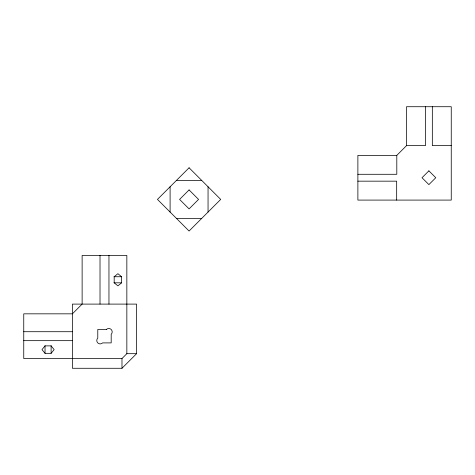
<?xml version="1.0" encoding="UTF-8"?>
<svg xmlns="http://www.w3.org/2000/svg" width="475" height="475" viewBox="0 0 475 475"><rect width="100%" height="100%" fill="white"/><g stroke="black" fill="none" stroke-linecap="round" stroke-linejoin="round"><path stroke-width="0.71" d="M51.116 353.329L54.156 349.606L51.116 345.883L45.036 345.883L41.99 349.606L45.036 353.329L51.116 353.329L51.116 345.681M121.98 358.548L126.843 353.685L126.843 255.455L82.127 255.455L82.127 304.101L72.396 313.832L23.75 313.832L23.75 358.548L121.98 358.548L121.98 368.279L72.396 368.279L72.396 304.101L136.574 304.101L136.574 353.685L121.98 368.279M396.803 155.367L406.529 145.641L406.529 106.721L451.25 106.721L451.25 200.088L357.883 200.088L357.883 155.367L396.803 155.367L396.803 174.289L357.883 174.289M121.624 282.821L117.901 285.861L114.178 282.821L114.178 276.735L117.901 273.695L121.624 276.735L121.624 282.821L113.976 282.821M406.529 145.641L425.452 145.641L425.452 106.721M451.25 145.641L432.333 145.641L432.333 106.721M176.427 180.441L201.727 180.441M357.883 181.165L396.673 181.165L396.673 200.088M176.427 218.381L201.727 218.381M113.976 276.735L121.624 276.735M23.75 331.716L72.396 331.716M23.75 340.664L72.396 340.664M126.843 353.685L136.574 353.685M208.05 186.764L208.05 212.058M170.103 186.764L170.103 212.058M108.959 255.455L108.959 304.101M100.017 255.455L100.017 304.101M45.036 345.681L45.036 353.329M189.08 167.788L157.457 199.411L189.08 231.034L220.697 199.411L189.08 167.788M189.08 189.923L179.592 199.411L189.08 208.899L198.562 199.411L189.08 189.923M428.889 170.846L422.014 177.727L428.889 184.609L435.771 177.727L428.889 170.846M106.376 329.484L97.779 329.484L97.779 338.081A3.408 3.408 0 0 0 97.779 342.897A3.408 3.408 0 0 0 102.594 342.897L111.192 342.897L111.192 334.299A3.408 3.408 0 0 0 111.192 329.484A3.408 3.408 0 0 0 106.376 329.484"/></g></svg>
